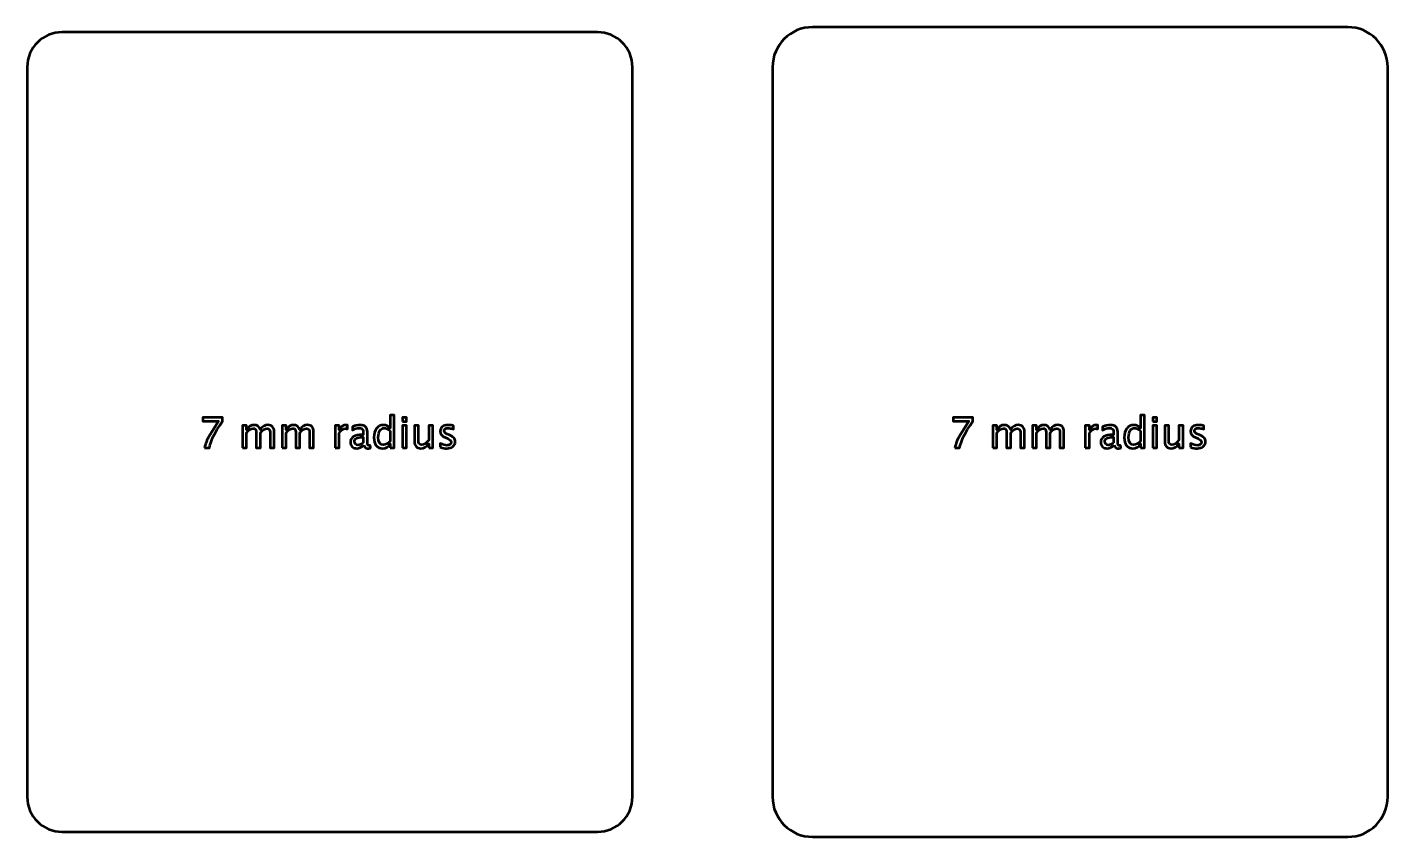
# Model space of a CAD drawing. Header units: centimetres. Extents: x -201 to 63, y -83 to 73.
# Drawn here: x -171.05 to -143.85, y -83.1 to -66.9 of the extents above; entities that cross this region are included whole.
import ezdxf

# ---------------------------------------------------------------- set-up
doc = ezdxf.new("R2010")
doc.units = ezdxf.units.CM
doc.header["$MEASUREMENT"] = 0
doc.layers.add('Layer 1', color=7, linetype='Continuous')

msp = doc.modelspace()

# ---------------------------------------------------------------- linework, layer by layer
at = {"layer": 'Layer 1', "color": 2, "lineweight": 53}
for points, knots in [([(-156.15, -82.3), (-156.15, -82.3), (-156.15, -67.7), (-156.15, -67.7), (-156.15, -67.7), (-156.15, -67.25817), (-155.79183, -66.9), (-155.35, -66.9), (-155.35, -66.9), (-155.35, -66.9), (-144.65, -66.9), (-144.65, -66.9), (-144.65, -66.9), (-144.20817, -66.9), (-143.85, -67.25817), (-143.85, -67.7), (-143.85, -67.7), (-143.85, -67.7), (-143.85, -82.3), (-143.85, -82.3), (-143.85, -82.3), (-143.85, -82.74183), (-144.20817, -83.1), (-144.65, -83.1), (-144.65, -83.1), (-144.65, -83.1), (-155.35, -83.1), (-155.35, -83.1), (-155.35, -83.1), (-155.79183, -83.1), (-156.15, -82.74183), (-156.15, -82.3)], [0, 0, 0, 0, 0.11111111, 0.11111111, 0.11111111, 0.11111111, 0.22222222, 0.22222222, 0.22222222, 0.22222222, 0.33333333, 0.33333333, 0.33333333, 0.33333333, 0.44444444, 0.44444444, 0.44444444, 0.44444444, 0.55555556, 0.55555556, 0.55555556, 0.55555556, 0.66666667, 0.66666667, 0.66666667, 0.66666667, 0.77777778, 0.77777778, 0.77777778, 0.77777778, 1, 1, 1, 1]), ([(-152.50305, -75.31877), (-152.49515, -75.27107), (-152.48372, -75.22973), (-152.46904, -75.19502), (-152.46904, -75.19502), (-152.45437, -75.1603), (-152.42826, -75.11246), (-152.39101, -75.05179), (-152.39101, -75.05179), (-152.39101, -75.05179), (-152.2245, -74.78283), (-152.2245, -74.78283), (-152.2245, -74.78283), (-152.2245, -74.78283), (-152.53861, -74.78283), (-152.53861, -74.78283), (-152.53861, -74.78283), (-152.53861, -74.78283), (-152.53861, -74.70663), (-152.53861, -74.70663), (-152.53861, -74.70663), (-152.53861, -74.70663), (-152.14575, -74.70663), (-152.14575, -74.70663), (-152.14575, -74.70663), (-152.14575, -74.70663), (-152.14575, -74.78283), (-152.14575, -74.78283), (-152.14575, -74.78283), (-152.30253, -75.01425), (-152.3903, -75.1929), (-152.40907, -75.31877), (-152.40907, -75.31877), (-152.40907, -75.31877), (-152.50305, -75.31877), (-152.50305, -75.31877)], [0, 0, 0, 0, 0.1, 0.1, 0.1, 0.1, 0.2, 0.2, 0.2, 0.2, 0.3, 0.3, 0.3, 0.3, 0.4, 0.4, 0.4, 0.4, 0.5, 0.5, 0.5, 0.5, 0.6, 0.6, 0.6, 0.6, 0.7, 0.7, 0.7, 0.7, 0.8, 0.8, 0.8, 0.8, 1, 1, 1, 1]), ([(-148.79407, -75.31877), (-148.79407, -75.31877), (-148.79407, -75.23453), (-148.79407, -75.23453), (-148.79407, -75.23453), (-148.82723, -75.29746), (-148.87718, -75.32893), (-148.94393, -75.32893), (-148.94393, -75.32893), (-148.99811, -75.32893), (-149.04073, -75.30932), (-149.07177, -75.26995), (-149.07177, -75.26995), (-149.10282, -75.23058), (-149.11834, -75.17681), (-149.11834, -75.10865), (-149.11834, -75.10865), (-149.11834, -75.03415), (-149.1007, -74.97418), (-149.06556, -74.92874), (-149.06556, -74.92874), (-149.03029, -74.88344), (-148.984, -74.86072), (-148.92657, -74.86072), (-148.92657, -74.86072), (-148.87337, -74.86072), (-148.82906, -74.88104), (-148.79407, -74.92182), (-148.79407, -74.92182), (-148.79407, -74.92182), (-148.79407, -74.66599), (-148.79407, -74.66599), (-148.79407, -74.66599), (-148.79407, -74.66599), (-148.71278, -74.66599), (-148.71278, -74.66599), (-148.71278, -74.66599), (-148.71278, -74.66599), (-148.71278, -75.31877), (-148.71278, -75.31877), (-148.71278, -75.31877), (-148.71278, -75.31877), (-148.79407, -75.31877), (-148.79407, -75.31877)], [0, 0, 0, 0, 0.08333333, 0.08333333, 0.08333333, 0.08333333, 0.16666667, 0.16666667, 0.16666667, 0.16666667, 0.25, 0.25, 0.25, 0.25, 0.33333333, 0.33333333, 0.33333333, 0.33333333, 0.41666667, 0.41666667, 0.41666667, 0.41666667, 0.5, 0.5, 0.5, 0.5, 0.58333333, 0.58333333, 0.58333333, 0.58333333, 0.66666667, 0.66666667, 0.66666667, 0.66666667, 0.75, 0.75, 0.75, 0.75, 0.83333333, 0.83333333, 0.83333333, 0.83333333, 1, 1, 1, 1]), ([(-148.54994, -74.78791), (-148.54994, -74.78791), (-148.54994, -74.70663), (-148.54994, -74.70663), (-148.54994, -74.70663), (-148.54994, -74.70663), (-148.46866, -74.70663), (-148.46866, -74.70663), (-148.46866, -74.70663), (-148.46866, -74.70663), (-148.46866, -74.78791), (-148.46866, -74.78791), (-148.46866, -74.78791), (-148.46866, -74.78791), (-148.54994, -74.78791), (-148.54994, -74.78791)], [0, 0, 0, 0, 0.2, 0.2, 0.2, 0.2, 0.4, 0.4, 0.4, 0.4, 0.6, 0.6, 0.6, 0.6, 1, 1, 1, 1]), ([(-151.74556, -75.31877), (-151.74556, -75.31877), (-151.74556, -74.87003), (-151.74556, -74.87003), (-151.74556, -74.87003), (-151.74556, -74.87003), (-151.66428, -74.87003), (-151.66428, -74.87003), (-151.66428, -74.87003), (-151.66428, -74.87003), (-151.66428, -74.95484), (-151.66428, -74.95484), (-151.66428, -74.95484), (-151.62463, -74.89205), (-151.57383, -74.86072), (-151.5116, -74.86072), (-151.5116, -74.86072), (-151.45162, -74.86072), (-151.41084, -74.89205), (-151.38911, -74.95484), (-151.38911, -74.95484), (-151.35059, -74.89148), (-151.30035, -74.85987), (-151.23869, -74.85987), (-151.23869, -74.85987), (-151.19932, -74.85987), (-151.1687, -74.87145), (-151.14682, -74.89473), (-151.14682, -74.89473), (-151.12495, -74.91801), (-151.11394, -74.95061), (-151.11394, -74.99252), (-151.11394, -74.99252), (-151.11394, -74.99252), (-151.11394, -75.31877), (-151.11394, -75.31877), (-151.11394, -75.31877), (-151.11394, -75.31877), (-151.19522, -75.31877), (-151.19522, -75.31877), (-151.19522, -75.31877), (-151.19522, -75.31877), (-151.19522, -75.00593), (-151.19522, -75.00593), (-151.19522, -75.00593), (-151.19522, -74.95484), (-151.21554, -74.9293), (-151.25618, -74.9293), (-151.25618, -74.9293), (-151.29838, -74.9293), (-151.34269, -74.95908), (-151.38911, -75.01877), (-151.38911, -75.01877), (-151.38911, -75.01877), (-151.38911, -75.31877), (-151.38911, -75.31877), (-151.38911, -75.31877), (-151.38911, -75.31877), (-151.47039, -75.31877), (-151.47039, -75.31877), (-151.47039, -75.31877), (-151.47039, -75.31877), (-151.47039, -75.00564), (-151.47039, -75.00564), (-151.47039, -75.00564), (-151.47039, -74.95414), (-151.49099, -74.92846), (-151.53234, -74.92846), (-151.53234, -74.92846), (-151.5734, -74.92846), (-151.61743, -74.95837), (-151.66428, -75.01834), (-151.66428, -75.01834), (-151.66428, -75.01834), (-151.66428, -75.31877), (-151.66428, -75.31877), (-151.66428, -75.31877), (-151.66428, -75.31877), (-151.74556, -75.31877), (-151.74556, -75.31877)], [0, 0, 0, 0, 0.04761905, 0.04761905, 0.04761905, 0.04761905, 0.0952381, 0.0952381, 0.0952381, 0.0952381, 0.14285714, 0.14285714, 0.14285714, 0.14285714, 0.19047619, 0.19047619, 0.19047619, 0.19047619, 0.23809524, 0.23809524, 0.23809524, 0.23809524, 0.28571429, 0.28571429, 0.28571429, 0.28571429, 0.33333333, 0.33333333, 0.33333333, 0.33333333, 0.38095238, 0.38095238, 0.38095238, 0.38095238, 0.42857143, 0.42857143, 0.42857143, 0.42857143, 0.47619048, 0.47619048, 0.47619048, 0.47619048, 0.52380952, 0.52380952, 0.52380952, 0.52380952, 0.57142857, 0.57142857, 0.57142857, 0.57142857, 0.61904762, 0.61904762, 0.61904762, 0.61904762, 0.66666667, 0.66666667, 0.66666667, 0.66666667, 0.71428571, 0.71428571, 0.71428571, 0.71428571, 0.76190476, 0.76190476, 0.76190476, 0.76190476, 0.80952381, 0.80952381, 0.80952381, 0.80952381, 0.85714286, 0.85714286, 0.85714286, 0.85714286, 0.9047619, 0.9047619, 0.9047619, 0.9047619, 1, 1, 1, 1]), ([(-150.95505, -75.31877), (-150.95505, -75.31877), (-150.95505, -74.87003), (-150.95505, -74.87003), (-150.95505, -74.87003), (-150.95505, -74.87003), (-150.87377, -74.87003), (-150.87377, -74.87003), (-150.87377, -74.87003), (-150.87377, -74.87003), (-150.87377, -74.95484), (-150.87377, -74.95484), (-150.87377, -74.95484), (-150.83412, -74.89205), (-150.78332, -74.86072), (-150.72109, -74.86072), (-150.72109, -74.86072), (-150.66111, -74.86072), (-150.62033, -74.89205), (-150.5986, -74.95484), (-150.5986, -74.95484), (-150.56008, -74.89148), (-150.50984, -74.85987), (-150.44818, -74.85987), (-150.44818, -74.85987), (-150.40881, -74.85987), (-150.37819, -74.87145), (-150.35631, -74.89473), (-150.35631, -74.89473), (-150.33444, -74.91801), (-150.32343, -74.95061), (-150.32343, -74.99252), (-150.32343, -74.99252), (-150.32343, -74.99252), (-150.32343, -75.31877), (-150.32343, -75.31877), (-150.32343, -75.31877), (-150.32343, -75.31877), (-150.40471, -75.31877), (-150.40471, -75.31877), (-150.40471, -75.31877), (-150.40471, -75.31877), (-150.40471, -75.00593), (-150.40471, -75.00593), (-150.40471, -75.00593), (-150.40471, -74.95484), (-150.42503, -74.9293), (-150.46567, -74.9293), (-150.46567, -74.9293), (-150.50787, -74.9293), (-150.55218, -74.95908), (-150.5986, -75.01877), (-150.5986, -75.01877), (-150.5986, -75.01877), (-150.5986, -75.31877), (-150.5986, -75.31877), (-150.5986, -75.31877), (-150.5986, -75.31877), (-150.67988, -75.31877), (-150.67988, -75.31877), (-150.67988, -75.31877), (-150.67988, -75.31877), (-150.67988, -75.00564), (-150.67988, -75.00564), (-150.67988, -75.00564), (-150.67988, -74.95414), (-150.70048, -74.92846), (-150.74183, -74.92846), (-150.74183, -74.92846), (-150.78289, -74.92846), (-150.82692, -74.95837), (-150.87377, -75.01834), (-150.87377, -75.01834), (-150.87377, -75.01834), (-150.87377, -75.31877), (-150.87377, -75.31877), (-150.87377, -75.31877), (-150.87377, -75.31877), (-150.95505, -75.31877), (-150.95505, -75.31877)], [0, 0, 0, 0, 0.04761905, 0.04761905, 0.04761905, 0.04761905, 0.0952381, 0.0952381, 0.0952381, 0.0952381, 0.14285714, 0.14285714, 0.14285714, 0.14285714, 0.19047619, 0.19047619, 0.19047619, 0.19047619, 0.23809524, 0.23809524, 0.23809524, 0.23809524, 0.28571429, 0.28571429, 0.28571429, 0.28571429, 0.33333333, 0.33333333, 0.33333333, 0.33333333, 0.38095238, 0.38095238, 0.38095238, 0.38095238, 0.42857143, 0.42857143, 0.42857143, 0.42857143, 0.47619048, 0.47619048, 0.47619048, 0.47619048, 0.52380952, 0.52380952, 0.52380952, 0.52380952, 0.57142857, 0.57142857, 0.57142857, 0.57142857, 0.61904762, 0.61904762, 0.61904762, 0.61904762, 0.66666667, 0.66666667, 0.66666667, 0.66666667, 0.71428571, 0.71428571, 0.71428571, 0.71428571, 0.76190476, 0.76190476, 0.76190476, 0.76190476, 0.80952381, 0.80952381, 0.80952381, 0.80952381, 0.85714286, 0.85714286, 0.85714286, 0.85714286, 0.9047619, 0.9047619, 0.9047619, 0.9047619, 1, 1, 1, 1]), ([(-149.89671, -75.31877), (-149.89671, -75.31877), (-149.89671, -74.87003), (-149.89671, -74.87003), (-149.89671, -74.87003), (-149.89671, -74.87003), (-149.81543, -74.87003), (-149.81543, -74.87003), (-149.81543, -74.87003), (-149.81543, -74.87003), (-149.81543, -74.95484), (-149.81543, -74.95484), (-149.81543, -74.95484), (-149.78311, -74.89205), (-149.73627, -74.86072), (-149.67474, -74.86072), (-149.67474, -74.86072), (-149.66642, -74.86072), (-149.65767, -74.86143), (-149.64864, -74.86284), (-149.64864, -74.86284), (-149.64864, -74.86284), (-149.64864, -74.9389), (-149.64864, -74.9389), (-149.64864, -74.9389), (-149.66275, -74.93424), (-149.67516, -74.93184), (-149.68589, -74.93184), (-149.68589, -74.93184), (-149.73754, -74.93184), (-149.78072, -74.96232), (-149.81543, -75.02342), (-149.81543, -75.02342), (-149.81543, -75.02342), (-149.81543, -75.31877), (-149.81543, -75.31877), (-149.81543, -75.31877), (-149.81543, -75.31877), (-149.89671, -75.31877), (-149.89671, -75.31877)], [0, 0, 0, 0, 0.09090909, 0.09090909, 0.09090909, 0.09090909, 0.18181818, 0.18181818, 0.18181818, 0.18181818, 0.27272727, 0.27272727, 0.27272727, 0.27272727, 0.36363636, 0.36363636, 0.36363636, 0.36363636, 0.45454545, 0.45454545, 0.45454545, 0.45454545, 0.54545455, 0.54545455, 0.54545455, 0.54545455, 0.63636364, 0.63636364, 0.63636364, 0.63636364, 0.72727273, 0.72727273, 0.72727273, 0.72727273, 0.81818182, 0.81818182, 0.81818182, 0.81818182, 1, 1, 1, 1]), ([(-149.319, -75.26162), (-149.36782, -75.30649), (-149.41481, -75.32893), (-149.45997, -75.32893), (-149.45997, -75.32893), (-149.49708, -75.32893), (-149.52798, -75.31736), (-149.5524, -75.29408), (-149.5524, -75.29408), (-149.57695, -75.27079), (-149.58923, -75.24144), (-149.58923, -75.20602), (-149.58923, -75.20602), (-149.58923, -75.15706), (-149.56862, -75.11938), (-149.52742, -75.09313), (-149.52742, -75.09313), (-149.48621, -75.06689), (-149.42709, -75.05376), (-149.35004, -75.05376), (-149.35004, -75.05376), (-149.35004, -75.05376), (-149.33099, -75.05376), (-149.33099, -75.05376), (-149.33099, -75.05376), (-149.33099, -75.05376), (-149.33099, -74.99972), (-149.33099, -74.99972), (-149.33099, -74.99972), (-149.33099, -74.94765), (-149.35809, -74.92168), (-149.41241, -74.92168), (-149.41241, -74.92168), (-149.45446, -74.92168), (-149.50047, -74.93495), (-149.55028, -74.96148), (-149.55028, -74.96148), (-149.55028, -74.96148), (-149.55028, -74.89459), (-149.55028, -74.89459), (-149.55028, -74.89459), (-149.49553, -74.87201), (-149.44388, -74.86072), (-149.39548, -74.86072), (-149.39548, -74.86072), (-149.34567, -74.86072), (-149.30884, -74.87201), (-149.28527, -74.89473), (-149.28527, -74.89473), (-149.26157, -74.91745), (-149.24971, -74.95244), (-149.24971, -74.99972), (-149.24971, -74.99972), (-149.24971, -74.99972), (-149.24971, -75.20249), (-149.24971, -75.20249), (-149.24971, -75.20249), (-149.24971, -75.24892), (-149.23546, -75.2722), (-149.20681, -75.2722), (-149.20681, -75.2722), (-149.20329, -75.2722), (-149.19806, -75.27164), (-149.19115, -75.27051), (-149.19115, -75.27051), (-149.19115, -75.27051), (-149.18536, -75.31567), (-149.18536, -75.31567), (-149.18536, -75.31567), (-149.20385, -75.32456), (-149.22417, -75.32893), (-149.24647, -75.32893), (-149.24647, -75.32893), (-149.28443, -75.32893), (-149.30856, -75.30649), (-149.319, -75.26162)], [0, 0, 0, 0, 0.05, 0.05, 0.05, 0.05, 0.1, 0.1, 0.1, 0.1, 0.15, 0.15, 0.15, 0.15, 0.2, 0.2, 0.2, 0.2, 0.25, 0.25, 0.25, 0.25, 0.3, 0.3, 0.3, 0.3, 0.35, 0.35, 0.35, 0.35, 0.4, 0.4, 0.4, 0.4, 0.45, 0.45, 0.45, 0.45, 0.5, 0.5, 0.5, 0.5, 0.55, 0.55, 0.55, 0.55, 0.6, 0.6, 0.6, 0.6, 0.65, 0.65, 0.65, 0.65, 0.7, 0.7, 0.7, 0.7, 0.75, 0.75, 0.75, 0.75, 0.8, 0.8, 0.8, 0.8, 0.85, 0.85, 0.85, 0.85, 0.9, 0.9, 0.9, 0.9, 1, 1, 1, 1]), ([(-148.79407, -74.97742), (-148.83626, -74.94031), (-148.87619, -74.92168), (-148.91401, -74.92168), (-148.91401, -74.92168), (-148.95126, -74.92168), (-148.98005, -74.9372), (-149.00051, -74.96839), (-149.00051, -74.96839), (-149.02097, -74.99943), (-149.03113, -75.04346), (-149.03113, -75.10047), (-149.03113, -75.10047), (-149.03113, -75.20532), (-148.99642, -75.25781), (-148.92685, -75.25781), (-148.92685, -75.25781), (-148.8817, -75.25781), (-148.83739, -75.23312), (-148.79407, -75.18387), (-148.79407, -75.18387), (-148.79407, -75.18387), (-148.79407, -74.97742), (-148.79407, -74.97742)], [0, 0, 0, 0, 0.14285714, 0.14285714, 0.14285714, 0.14285714, 0.28571429, 0.28571429, 0.28571429, 0.28571429, 0.42857143, 0.42857143, 0.42857143, 0.42857143, 0.57142857, 0.57142857, 0.57142857, 0.57142857, 0.71428571, 0.71428571, 0.71428571, 0.71428571, 1, 1, 1, 1]), ([(-148.54994, -75.31877), (-148.54994, -75.31877), (-148.54994, -74.87003), (-148.54994, -74.87003), (-148.54994, -74.87003), (-148.54994, -74.87003), (-148.46866, -74.87003), (-148.46866, -74.87003), (-148.46866, -74.87003), (-148.46866, -74.87003), (-148.46866, -75.31877), (-148.46866, -75.31877), (-148.46866, -75.31877), (-148.46866, -75.31877), (-148.54994, -75.31877), (-148.54994, -75.31877)], [0, 0, 0, 0, 0.2, 0.2, 0.2, 0.2, 0.4, 0.4, 0.4, 0.4, 0.6, 0.6, 0.6, 0.6, 1, 1, 1, 1]), ([(-148.02416, -75.31877), (-148.02416, -75.31877), (-148.02416, -75.23439), (-148.02416, -75.23439), (-148.02416, -75.23439), (-148.06748, -75.29746), (-148.12011, -75.32893), (-148.18192, -75.32893), (-148.18192, -75.32893), (-148.22115, -75.32893), (-148.25233, -75.31665), (-148.27548, -75.29196), (-148.27548, -75.29196), (-148.29876, -75.26726), (-148.31033, -75.2341), (-148.31033, -75.19219), (-148.31033, -75.19219), (-148.31033, -75.19219), (-148.31033, -74.87003), (-148.31033, -74.87003), (-148.31033, -74.87003), (-148.31033, -74.87003), (-148.22905, -74.87003), (-148.22905, -74.87003), (-148.22905, -74.87003), (-148.22905, -74.87003), (-148.22905, -75.16566), (-148.22905, -75.16566), (-148.22905, -75.16566), (-148.22905, -75.19939), (-148.22411, -75.22324), (-148.21437, -75.23735), (-148.21437, -75.23735), (-148.2045, -75.2516), (-148.18813, -75.25866), (-148.16513, -75.25866), (-148.16513, -75.25866), (-148.11545, -75.25866), (-148.06832, -75.22606), (-148.02416, -75.16072), (-148.02416, -75.16072), (-148.02416, -75.16072), (-148.02416, -74.87003), (-148.02416, -74.87003), (-148.02416, -74.87003), (-148.02416, -74.87003), (-147.94287, -74.87003), (-147.94287, -74.87003), (-147.94287, -74.87003), (-147.94287, -74.87003), (-147.94287, -75.31877), (-147.94287, -75.31877), (-147.94287, -75.31877), (-147.94287, -75.31877), (-148.02416, -75.31877), (-148.02416, -75.31877)], [0, 0, 0, 0, 0.06666667, 0.06666667, 0.06666667, 0.06666667, 0.13333333, 0.13333333, 0.13333333, 0.13333333, 0.2, 0.2, 0.2, 0.2, 0.26666667, 0.26666667, 0.26666667, 0.26666667, 0.33333333, 0.33333333, 0.33333333, 0.33333333, 0.4, 0.4, 0.4, 0.4, 0.46666667, 0.46666667, 0.46666667, 0.46666667, 0.53333333, 0.53333333, 0.53333333, 0.53333333, 0.6, 0.6, 0.6, 0.6, 0.66666667, 0.66666667, 0.66666667, 0.66666667, 0.73333333, 0.73333333, 0.73333333, 0.73333333, 0.8, 0.8, 0.8, 0.8, 0.86666667, 0.86666667, 0.86666667, 0.86666667, 1, 1, 1, 1]), ([(-147.79584, -75.30268), (-147.79584, -75.30268), (-147.79584, -75.22818), (-147.79584, -75.22818), (-147.79584, -75.22818), (-147.74264, -75.25471), (-147.69649, -75.26797), (-147.65712, -75.26797), (-147.65712, -75.26797), (-147.6337, -75.26797), (-147.61423, -75.26162), (-147.59884, -75.24892), (-147.59884, -75.24892), (-147.58346, -75.23636), (-147.5757, -75.22056), (-147.5757, -75.20151), (-147.5757, -75.20151), (-147.5757, -75.17371), (-147.59729, -75.15071), (-147.64047, -75.1325), (-147.64047, -75.1325), (-147.64047, -75.1325), (-147.68803, -75.11232), (-147.68803, -75.11232), (-147.68803, -75.11232), (-147.75816, -75.08325), (-147.7933, -75.0412), (-147.7933, -74.98659), (-147.7933, -74.98659), (-147.7933, -74.94751), (-147.77947, -74.91674), (-147.75181, -74.89431), (-147.75181, -74.89431), (-147.72415, -74.87187), (-147.68619, -74.86072), (-147.63807, -74.86072), (-147.63807, -74.86072), (-147.6131, -74.86072), (-147.58205, -74.86411), (-147.54522, -74.87102), (-147.54522, -74.87102), (-147.54522, -74.87102), (-147.52829, -74.87427), (-147.52829, -74.87427), (-147.52829, -74.87427), (-147.52829, -74.87427), (-147.52829, -74.942), (-147.52829, -74.942), (-147.52829, -74.942), (-147.57359, -74.92846), (-147.60971, -74.92168), (-147.63666, -74.92168), (-147.63666, -74.92168), (-147.66037, -74.92168), (-147.67914, -74.9269), (-147.69339, -74.9372), (-147.69339, -74.9372), (-147.7075, -74.94751), (-147.71456, -74.96133), (-147.71456, -74.97869), (-147.71456, -74.97869), (-147.71456, -75.0031), (-147.6948, -75.02385), (-147.65515, -75.04064), (-147.65515, -75.04064), (-147.65515, -75.04064), (-147.61606, -75.05715), (-147.61606, -75.05715), (-147.61606, -75.05715), (-147.57175, -75.07578), (-147.54042, -75.09553), (-147.52208, -75.11627), (-147.52208, -75.11627), (-147.50359, -75.13702), (-147.49442, -75.16298), (-147.49442, -75.19403), (-147.49442, -75.19403), (-147.49442, -75.2334), (-147.50994, -75.26571), (-147.54113, -75.29097), (-147.54113, -75.29097), (-147.57217, -75.31623), (-147.61197, -75.32893), (-147.66037, -75.32893), (-147.66037, -75.32893), (-147.69762, -75.32893), (-147.74264, -75.32018), (-147.79584, -75.30268)], [0, 0, 0, 0, 0.04347826, 0.04347826, 0.04347826, 0.04347826, 0.08695652, 0.08695652, 0.08695652, 0.08695652, 0.13043478, 0.13043478, 0.13043478, 0.13043478, 0.17391304, 0.17391304, 0.17391304, 0.17391304, 0.2173913, 0.2173913, 0.2173913, 0.2173913, 0.26086957, 0.26086957, 0.26086957, 0.26086957, 0.30434783, 0.30434783, 0.30434783, 0.30434783, 0.34782609, 0.34782609, 0.34782609, 0.34782609, 0.39130435, 0.39130435, 0.39130435, 0.39130435, 0.43478261, 0.43478261, 0.43478261, 0.43478261, 0.47826087, 0.47826087, 0.47826087, 0.47826087, 0.52173913, 0.52173913, 0.52173913, 0.52173913, 0.56521739, 0.56521739, 0.56521739, 0.56521739, 0.60869565, 0.60869565, 0.60869565, 0.60869565, 0.65217391, 0.65217391, 0.65217391, 0.65217391, 0.69565217, 0.69565217, 0.69565217, 0.69565217, 0.73913043, 0.73913043, 0.73913043, 0.73913043, 0.7826087, 0.7826087, 0.7826087, 0.7826087, 0.82608696, 0.82608696, 0.82608696, 0.82608696, 0.86956522, 0.86956522, 0.86956522, 0.86956522, 0.91304348, 0.91304348, 0.91304348, 0.91304348, 1, 1, 1, 1]), ([(-149.33099, -75.21731), (-149.33099, -75.21731), (-149.33099, -75.10202), (-149.33099, -75.10202), (-149.33099, -75.10202), (-149.33099, -75.10202), (-149.3571, -75.10118), (-149.3571, -75.10118), (-149.3571, -75.10118), (-149.40225, -75.10118), (-149.43866, -75.1095), (-149.46646, -75.12615), (-149.46646, -75.12615), (-149.49412, -75.14294), (-149.50795, -75.1651), (-149.50795, -75.19276), (-149.50795, -75.19276), (-149.50795, -75.21209), (-149.50103, -75.22846), (-149.48734, -75.24186), (-149.48734, -75.24186), (-149.47351, -75.25527), (-149.45672, -75.26204), (-149.43683, -75.26204), (-149.43683, -75.26204), (-149.40296, -75.26204), (-149.36768, -75.24709), (-149.33099, -75.21731)], [0, 0, 0, 0, 0.125, 0.125, 0.125, 0.125, 0.25, 0.25, 0.25, 0.25, 0.375, 0.375, 0.375, 0.375, 0.5, 0.5, 0.5, 0.5, 0.625, 0.625, 0.625, 0.625, 0.75, 0.75, 0.75, 0.75, 1, 1, 1, 1])]:
    msp.add_open_spline(points, degree=3, knots=knots, dxfattribs=at)
at = {"layer": 'Layer 1', "color": 3, "lineweight": 53}
for points, knots in [([(-171.05, -82.3), (-171.05, -82.3), (-171.05, -67.7), (-171.05, -67.7), (-171.05, -67.7), (-171.05, -67.3134), (-170.7366, -67), (-170.35, -67), (-170.35, -67), (-170.35, -67), (-159.65, -67), (-159.65, -67), (-159.65, -67), (-159.2634, -67), (-158.95, -67.3134), (-158.95, -67.7), (-158.95, -67.7), (-158.95, -67.7), (-158.95, -82.3), (-158.95, -82.3), (-158.95, -82.3), (-158.95, -82.6866), (-159.2634, -83), (-159.65, -83), (-159.65, -83), (-159.65, -83), (-170.35, -83), (-170.35, -83), (-170.35, -83), (-170.7366, -83), (-171.05, -82.6866), (-171.05, -82.3)], [0, 0, 0, 0, 0.11111111, 0.11111111, 0.11111111, 0.11111111, 0.22222222, 0.22222222, 0.22222222, 0.22222222, 0.33333333, 0.33333333, 0.33333333, 0.33333333, 0.44444444, 0.44444444, 0.44444444, 0.44444444, 0.55555556, 0.55555556, 0.55555556, 0.55555556, 0.66666667, 0.66666667, 0.66666667, 0.66666667, 0.77777778, 0.77777778, 0.77777778, 0.77777778, 1, 1, 1, 1]), ([(-167.50305, -75.31877), (-167.49515, -75.27107), (-167.48372, -75.22973), (-167.46904, -75.19502), (-167.46904, -75.19502), (-167.45437, -75.1603), (-167.42826, -75.11246), (-167.39101, -75.05179), (-167.39101, -75.05179), (-167.39101, -75.05179), (-167.2245, -74.78283), (-167.2245, -74.78283), (-167.2245, -74.78283), (-167.2245, -74.78283), (-167.53861, -74.78283), (-167.53861, -74.78283), (-167.53861, -74.78283), (-167.53861, -74.78283), (-167.53861, -74.70663), (-167.53861, -74.70663), (-167.53861, -74.70663), (-167.53861, -74.70663), (-167.14575, -74.70663), (-167.14575, -74.70663), (-167.14575, -74.70663), (-167.14575, -74.70663), (-167.14575, -74.78283), (-167.14575, -74.78283), (-167.14575, -74.78283), (-167.30253, -75.01425), (-167.3903, -75.1929), (-167.40907, -75.31877), (-167.40907, -75.31877), (-167.40907, -75.31877), (-167.50305, -75.31877), (-167.50305, -75.31877)], [0, 0, 0, 0, 0.1, 0.1, 0.1, 0.1, 0.2, 0.2, 0.2, 0.2, 0.3, 0.3, 0.3, 0.3, 0.4, 0.4, 0.4, 0.4, 0.5, 0.5, 0.5, 0.5, 0.6, 0.6, 0.6, 0.6, 0.7, 0.7, 0.7, 0.7, 0.8, 0.8, 0.8, 0.8, 1, 1, 1, 1]), ([(-163.79407, -75.31877), (-163.79407, -75.31877), (-163.79407, -75.23453), (-163.79407, -75.23453), (-163.79407, -75.23453), (-163.82723, -75.29746), (-163.87718, -75.32893), (-163.94393, -75.32893), (-163.94393, -75.32893), (-163.99811, -75.32893), (-164.04073, -75.30932), (-164.07177, -75.26995), (-164.07177, -75.26995), (-164.10282, -75.23058), (-164.11834, -75.17681), (-164.11834, -75.10865), (-164.11834, -75.10865), (-164.11834, -75.03415), (-164.1007, -74.97418), (-164.06556, -74.92874), (-164.06556, -74.92874), (-164.03029, -74.88344), (-163.984, -74.86072), (-163.92657, -74.86072), (-163.92657, -74.86072), (-163.87337, -74.86072), (-163.82906, -74.88104), (-163.79407, -74.92182), (-163.79407, -74.92182), (-163.79407, -74.92182), (-163.79407, -74.66599), (-163.79407, -74.66599), (-163.79407, -74.66599), (-163.79407, -74.66599), (-163.71278, -74.66599), (-163.71278, -74.66599), (-163.71278, -74.66599), (-163.71278, -74.66599), (-163.71278, -75.31877), (-163.71278, -75.31877), (-163.71278, -75.31877), (-163.71278, -75.31877), (-163.79407, -75.31877), (-163.79407, -75.31877)], [0, 0, 0, 0, 0.08333333, 0.08333333, 0.08333333, 0.08333333, 0.16666667, 0.16666667, 0.16666667, 0.16666667, 0.25, 0.25, 0.25, 0.25, 0.33333333, 0.33333333, 0.33333333, 0.33333333, 0.41666667, 0.41666667, 0.41666667, 0.41666667, 0.5, 0.5, 0.5, 0.5, 0.58333333, 0.58333333, 0.58333333, 0.58333333, 0.66666667, 0.66666667, 0.66666667, 0.66666667, 0.75, 0.75, 0.75, 0.75, 0.83333333, 0.83333333, 0.83333333, 0.83333333, 1, 1, 1, 1]), ([(-163.54994, -74.78791), (-163.54994, -74.78791), (-163.54994, -74.70663), (-163.54994, -74.70663), (-163.54994, -74.70663), (-163.54994, -74.70663), (-163.46866, -74.70663), (-163.46866, -74.70663), (-163.46866, -74.70663), (-163.46866, -74.70663), (-163.46866, -74.78791), (-163.46866, -74.78791), (-163.46866, -74.78791), (-163.46866, -74.78791), (-163.54994, -74.78791), (-163.54994, -74.78791)], [0, 0, 0, 0, 0.2, 0.2, 0.2, 0.2, 0.4, 0.4, 0.4, 0.4, 0.6, 0.6, 0.6, 0.6, 1, 1, 1, 1]), ([(-166.74556, -75.31877), (-166.74556, -75.31877), (-166.74556, -74.87003), (-166.74556, -74.87003), (-166.74556, -74.87003), (-166.74556, -74.87003), (-166.66428, -74.87003), (-166.66428, -74.87003), (-166.66428, -74.87003), (-166.66428, -74.87003), (-166.66428, -74.95484), (-166.66428, -74.95484), (-166.66428, -74.95484), (-166.62463, -74.89205), (-166.57383, -74.86072), (-166.5116, -74.86072), (-166.5116, -74.86072), (-166.45162, -74.86072), (-166.41084, -74.89205), (-166.38911, -74.95484), (-166.38911, -74.95484), (-166.35059, -74.89148), (-166.30035, -74.85987), (-166.23869, -74.85987), (-166.23869, -74.85987), (-166.19932, -74.85987), (-166.1687, -74.87145), (-166.14682, -74.89473), (-166.14682, -74.89473), (-166.12495, -74.91801), (-166.11394, -74.95061), (-166.11394, -74.99252), (-166.11394, -74.99252), (-166.11394, -74.99252), (-166.11394, -75.31877), (-166.11394, -75.31877), (-166.11394, -75.31877), (-166.11394, -75.31877), (-166.19522, -75.31877), (-166.19522, -75.31877), (-166.19522, -75.31877), (-166.19522, -75.31877), (-166.19522, -75.00593), (-166.19522, -75.00593), (-166.19522, -75.00593), (-166.19522, -74.95484), (-166.21554, -74.9293), (-166.25618, -74.9293), (-166.25618, -74.9293), (-166.29838, -74.9293), (-166.34269, -74.95908), (-166.38911, -75.01877), (-166.38911, -75.01877), (-166.38911, -75.01877), (-166.38911, -75.31877), (-166.38911, -75.31877), (-166.38911, -75.31877), (-166.38911, -75.31877), (-166.47039, -75.31877), (-166.47039, -75.31877), (-166.47039, -75.31877), (-166.47039, -75.31877), (-166.47039, -75.00564), (-166.47039, -75.00564), (-166.47039, -75.00564), (-166.47039, -74.95414), (-166.49099, -74.92846), (-166.53234, -74.92846), (-166.53234, -74.92846), (-166.5734, -74.92846), (-166.61743, -74.95837), (-166.66428, -75.01834), (-166.66428, -75.01834), (-166.66428, -75.01834), (-166.66428, -75.31877), (-166.66428, -75.31877), (-166.66428, -75.31877), (-166.66428, -75.31877), (-166.74556, -75.31877), (-166.74556, -75.31877)], [0, 0, 0, 0, 0.04761905, 0.04761905, 0.04761905, 0.04761905, 0.0952381, 0.0952381, 0.0952381, 0.0952381, 0.14285714, 0.14285714, 0.14285714, 0.14285714, 0.19047619, 0.19047619, 0.19047619, 0.19047619, 0.23809524, 0.23809524, 0.23809524, 0.23809524, 0.28571429, 0.28571429, 0.28571429, 0.28571429, 0.33333333, 0.33333333, 0.33333333, 0.33333333, 0.38095238, 0.38095238, 0.38095238, 0.38095238, 0.42857143, 0.42857143, 0.42857143, 0.42857143, 0.47619048, 0.47619048, 0.47619048, 0.47619048, 0.52380952, 0.52380952, 0.52380952, 0.52380952, 0.57142857, 0.57142857, 0.57142857, 0.57142857, 0.61904762, 0.61904762, 0.61904762, 0.61904762, 0.66666667, 0.66666667, 0.66666667, 0.66666667, 0.71428571, 0.71428571, 0.71428571, 0.71428571, 0.76190476, 0.76190476, 0.76190476, 0.76190476, 0.80952381, 0.80952381, 0.80952381, 0.80952381, 0.85714286, 0.85714286, 0.85714286, 0.85714286, 0.9047619, 0.9047619, 0.9047619, 0.9047619, 1, 1, 1, 1]), ([(-165.95505, -75.31877), (-165.95505, -75.31877), (-165.95505, -74.87003), (-165.95505, -74.87003), (-165.95505, -74.87003), (-165.95505, -74.87003), (-165.87377, -74.87003), (-165.87377, -74.87003), (-165.87377, -74.87003), (-165.87377, -74.87003), (-165.87377, -74.95484), (-165.87377, -74.95484), (-165.87377, -74.95484), (-165.83412, -74.89205), (-165.78332, -74.86072), (-165.72109, -74.86072), (-165.72109, -74.86072), (-165.66111, -74.86072), (-165.62033, -74.89205), (-165.5986, -74.95484), (-165.5986, -74.95484), (-165.56008, -74.89148), (-165.50984, -74.85987), (-165.44818, -74.85987), (-165.44818, -74.85987), (-165.40881, -74.85987), (-165.37819, -74.87145), (-165.35631, -74.89473), (-165.35631, -74.89473), (-165.33444, -74.91801), (-165.32343, -74.95061), (-165.32343, -74.99252), (-165.32343, -74.99252), (-165.32343, -74.99252), (-165.32343, -75.31877), (-165.32343, -75.31877), (-165.32343, -75.31877), (-165.32343, -75.31877), (-165.40471, -75.31877), (-165.40471, -75.31877), (-165.40471, -75.31877), (-165.40471, -75.31877), (-165.40471, -75.00593), (-165.40471, -75.00593), (-165.40471, -75.00593), (-165.40471, -74.95484), (-165.42503, -74.9293), (-165.46567, -74.9293), (-165.46567, -74.9293), (-165.50787, -74.9293), (-165.55218, -74.95908), (-165.5986, -75.01877), (-165.5986, -75.01877), (-165.5986, -75.01877), (-165.5986, -75.31877), (-165.5986, -75.31877), (-165.5986, -75.31877), (-165.5986, -75.31877), (-165.67988, -75.31877), (-165.67988, -75.31877), (-165.67988, -75.31877), (-165.67988, -75.31877), (-165.67988, -75.00564), (-165.67988, -75.00564), (-165.67988, -75.00564), (-165.67988, -74.95414), (-165.70048, -74.92846), (-165.74183, -74.92846), (-165.74183, -74.92846), (-165.78289, -74.92846), (-165.82692, -74.95837), (-165.87377, -75.01834), (-165.87377, -75.01834), (-165.87377, -75.01834), (-165.87377, -75.31877), (-165.87377, -75.31877), (-165.87377, -75.31877), (-165.87377, -75.31877), (-165.95505, -75.31877), (-165.95505, -75.31877)], [0, 0, 0, 0, 0.04761905, 0.04761905, 0.04761905, 0.04761905, 0.0952381, 0.0952381, 0.0952381, 0.0952381, 0.14285714, 0.14285714, 0.14285714, 0.14285714, 0.19047619, 0.19047619, 0.19047619, 0.19047619, 0.23809524, 0.23809524, 0.23809524, 0.23809524, 0.28571429, 0.28571429, 0.28571429, 0.28571429, 0.33333333, 0.33333333, 0.33333333, 0.33333333, 0.38095238, 0.38095238, 0.38095238, 0.38095238, 0.42857143, 0.42857143, 0.42857143, 0.42857143, 0.47619048, 0.47619048, 0.47619048, 0.47619048, 0.52380952, 0.52380952, 0.52380952, 0.52380952, 0.57142857, 0.57142857, 0.57142857, 0.57142857, 0.61904762, 0.61904762, 0.61904762, 0.61904762, 0.66666667, 0.66666667, 0.66666667, 0.66666667, 0.71428571, 0.71428571, 0.71428571, 0.71428571, 0.76190476, 0.76190476, 0.76190476, 0.76190476, 0.80952381, 0.80952381, 0.80952381, 0.80952381, 0.85714286, 0.85714286, 0.85714286, 0.85714286, 0.9047619, 0.9047619, 0.9047619, 0.9047619, 1, 1, 1, 1]), ([(-164.89671, -75.31877), (-164.89671, -75.31877), (-164.89671, -74.87003), (-164.89671, -74.87003), (-164.89671, -74.87003), (-164.89671, -74.87003), (-164.81543, -74.87003), (-164.81543, -74.87003), (-164.81543, -74.87003), (-164.81543, -74.87003), (-164.81543, -74.95484), (-164.81543, -74.95484), (-164.81543, -74.95484), (-164.78311, -74.89205), (-164.73627, -74.86072), (-164.67474, -74.86072), (-164.67474, -74.86072), (-164.66642, -74.86072), (-164.65767, -74.86143), (-164.64864, -74.86284), (-164.64864, -74.86284), (-164.64864, -74.86284), (-164.64864, -74.9389), (-164.64864, -74.9389), (-164.64864, -74.9389), (-164.66275, -74.93424), (-164.67516, -74.93184), (-164.68589, -74.93184), (-164.68589, -74.93184), (-164.73754, -74.93184), (-164.78072, -74.96232), (-164.81543, -75.02342), (-164.81543, -75.02342), (-164.81543, -75.02342), (-164.81543, -75.31877), (-164.81543, -75.31877), (-164.81543, -75.31877), (-164.81543, -75.31877), (-164.89671, -75.31877), (-164.89671, -75.31877)], [0, 0, 0, 0, 0.09090909, 0.09090909, 0.09090909, 0.09090909, 0.18181818, 0.18181818, 0.18181818, 0.18181818, 0.27272727, 0.27272727, 0.27272727, 0.27272727, 0.36363636, 0.36363636, 0.36363636, 0.36363636, 0.45454545, 0.45454545, 0.45454545, 0.45454545, 0.54545455, 0.54545455, 0.54545455, 0.54545455, 0.63636364, 0.63636364, 0.63636364, 0.63636364, 0.72727273, 0.72727273, 0.72727273, 0.72727273, 0.81818182, 0.81818182, 0.81818182, 0.81818182, 1, 1, 1, 1]), ([(-164.319, -75.26162), (-164.36782, -75.30649), (-164.41481, -75.32893), (-164.45997, -75.32893), (-164.45997, -75.32893), (-164.49708, -75.32893), (-164.52798, -75.31736), (-164.5524, -75.29408), (-164.5524, -75.29408), (-164.57695, -75.27079), (-164.58923, -75.24144), (-164.58923, -75.20602), (-164.58923, -75.20602), (-164.58923, -75.15706), (-164.56862, -75.11938), (-164.52742, -75.09313), (-164.52742, -75.09313), (-164.48621, -75.06689), (-164.42709, -75.05376), (-164.35004, -75.05376), (-164.35004, -75.05376), (-164.35004, -75.05376), (-164.33099, -75.05376), (-164.33099, -75.05376), (-164.33099, -75.05376), (-164.33099, -75.05376), (-164.33099, -74.99972), (-164.33099, -74.99972), (-164.33099, -74.99972), (-164.33099, -74.94765), (-164.35809, -74.92168), (-164.41241, -74.92168), (-164.41241, -74.92168), (-164.45446, -74.92168), (-164.50047, -74.93495), (-164.55028, -74.96148), (-164.55028, -74.96148), (-164.55028, -74.96148), (-164.55028, -74.89459), (-164.55028, -74.89459), (-164.55028, -74.89459), (-164.49553, -74.87201), (-164.44388, -74.86072), (-164.39548, -74.86072), (-164.39548, -74.86072), (-164.34567, -74.86072), (-164.30884, -74.87201), (-164.28527, -74.89473), (-164.28527, -74.89473), (-164.26157, -74.91745), (-164.24971, -74.95244), (-164.24971, -74.99972), (-164.24971, -74.99972), (-164.24971, -74.99972), (-164.24971, -75.20249), (-164.24971, -75.20249), (-164.24971, -75.20249), (-164.24971, -75.24892), (-164.23546, -75.2722), (-164.20681, -75.2722), (-164.20681, -75.2722), (-164.20329, -75.2722), (-164.19806, -75.27164), (-164.19115, -75.27051), (-164.19115, -75.27051), (-164.19115, -75.27051), (-164.18536, -75.31567), (-164.18536, -75.31567), (-164.18536, -75.31567), (-164.20385, -75.32456), (-164.22417, -75.32893), (-164.24647, -75.32893), (-164.24647, -75.32893), (-164.28443, -75.32893), (-164.30856, -75.30649), (-164.319, -75.26162)], [0, 0, 0, 0, 0.05, 0.05, 0.05, 0.05, 0.1, 0.1, 0.1, 0.1, 0.15, 0.15, 0.15, 0.15, 0.2, 0.2, 0.2, 0.2, 0.25, 0.25, 0.25, 0.25, 0.3, 0.3, 0.3, 0.3, 0.35, 0.35, 0.35, 0.35, 0.4, 0.4, 0.4, 0.4, 0.45, 0.45, 0.45, 0.45, 0.5, 0.5, 0.5, 0.5, 0.55, 0.55, 0.55, 0.55, 0.6, 0.6, 0.6, 0.6, 0.65, 0.65, 0.65, 0.65, 0.7, 0.7, 0.7, 0.7, 0.75, 0.75, 0.75, 0.75, 0.8, 0.8, 0.8, 0.8, 0.85, 0.85, 0.85, 0.85, 0.9, 0.9, 0.9, 0.9, 1, 1, 1, 1]), ([(-163.79407, -74.97742), (-163.83626, -74.94031), (-163.87619, -74.92168), (-163.91401, -74.92168), (-163.91401, -74.92168), (-163.95126, -74.92168), (-163.98005, -74.9372), (-164.00051, -74.96839), (-164.00051, -74.96839), (-164.02097, -74.99943), (-164.03113, -75.04346), (-164.03113, -75.10047), (-164.03113, -75.10047), (-164.03113, -75.20532), (-163.99642, -75.25781), (-163.92685, -75.25781), (-163.92685, -75.25781), (-163.8817, -75.25781), (-163.83739, -75.23312), (-163.79407, -75.18387), (-163.79407, -75.18387), (-163.79407, -75.18387), (-163.79407, -74.97742), (-163.79407, -74.97742)], [0, 0, 0, 0, 0.14285714, 0.14285714, 0.14285714, 0.14285714, 0.28571429, 0.28571429, 0.28571429, 0.28571429, 0.42857143, 0.42857143, 0.42857143, 0.42857143, 0.57142857, 0.57142857, 0.57142857, 0.57142857, 0.71428571, 0.71428571, 0.71428571, 0.71428571, 1, 1, 1, 1]), ([(-163.54994, -75.31877), (-163.54994, -75.31877), (-163.54994, -74.87003), (-163.54994, -74.87003), (-163.54994, -74.87003), (-163.54994, -74.87003), (-163.46866, -74.87003), (-163.46866, -74.87003), (-163.46866, -74.87003), (-163.46866, -74.87003), (-163.46866, -75.31877), (-163.46866, -75.31877), (-163.46866, -75.31877), (-163.46866, -75.31877), (-163.54994, -75.31877), (-163.54994, -75.31877)], [0, 0, 0, 0, 0.2, 0.2, 0.2, 0.2, 0.4, 0.4, 0.4, 0.4, 0.6, 0.6, 0.6, 0.6, 1, 1, 1, 1]), ([(-163.02416, -75.31877), (-163.02416, -75.31877), (-163.02416, -75.23439), (-163.02416, -75.23439), (-163.02416, -75.23439), (-163.06748, -75.29746), (-163.12011, -75.32893), (-163.18192, -75.32893), (-163.18192, -75.32893), (-163.22115, -75.32893), (-163.25233, -75.31665), (-163.27548, -75.29196), (-163.27548, -75.29196), (-163.29876, -75.26726), (-163.31033, -75.2341), (-163.31033, -75.19219), (-163.31033, -75.19219), (-163.31033, -75.19219), (-163.31033, -74.87003), (-163.31033, -74.87003), (-163.31033, -74.87003), (-163.31033, -74.87003), (-163.22905, -74.87003), (-163.22905, -74.87003), (-163.22905, -74.87003), (-163.22905, -74.87003), (-163.22905, -75.16566), (-163.22905, -75.16566), (-163.22905, -75.16566), (-163.22905, -75.19939), (-163.22411, -75.22324), (-163.21437, -75.23735), (-163.21437, -75.23735), (-163.2045, -75.2516), (-163.18813, -75.25866), (-163.16513, -75.25866), (-163.16513, -75.25866), (-163.11545, -75.25866), (-163.06832, -75.22606), (-163.02416, -75.16072), (-163.02416, -75.16072), (-163.02416, -75.16072), (-163.02416, -74.87003), (-163.02416, -74.87003), (-163.02416, -74.87003), (-163.02416, -74.87003), (-162.94287, -74.87003), (-162.94287, -74.87003), (-162.94287, -74.87003), (-162.94287, -74.87003), (-162.94287, -75.31877), (-162.94287, -75.31877), (-162.94287, -75.31877), (-162.94287, -75.31877), (-163.02416, -75.31877), (-163.02416, -75.31877)], [0, 0, 0, 0, 0.06666667, 0.06666667, 0.06666667, 0.06666667, 0.13333333, 0.13333333, 0.13333333, 0.13333333, 0.2, 0.2, 0.2, 0.2, 0.26666667, 0.26666667, 0.26666667, 0.26666667, 0.33333333, 0.33333333, 0.33333333, 0.33333333, 0.4, 0.4, 0.4, 0.4, 0.46666667, 0.46666667, 0.46666667, 0.46666667, 0.53333333, 0.53333333, 0.53333333, 0.53333333, 0.6, 0.6, 0.6, 0.6, 0.66666667, 0.66666667, 0.66666667, 0.66666667, 0.73333333, 0.73333333, 0.73333333, 0.73333333, 0.8, 0.8, 0.8, 0.8, 0.86666667, 0.86666667, 0.86666667, 0.86666667, 1, 1, 1, 1]), ([(-162.79584, -75.30268), (-162.79584, -75.30268), (-162.79584, -75.22818), (-162.79584, -75.22818), (-162.79584, -75.22818), (-162.74264, -75.25471), (-162.69649, -75.26797), (-162.65712, -75.26797), (-162.65712, -75.26797), (-162.6337, -75.26797), (-162.61423, -75.26162), (-162.59884, -75.24892), (-162.59884, -75.24892), (-162.58346, -75.23636), (-162.5757, -75.22056), (-162.5757, -75.20151), (-162.5757, -75.20151), (-162.5757, -75.17371), (-162.59729, -75.15071), (-162.64047, -75.1325), (-162.64047, -75.1325), (-162.64047, -75.1325), (-162.68803, -75.11232), (-162.68803, -75.11232), (-162.68803, -75.11232), (-162.75816, -75.08325), (-162.7933, -75.0412), (-162.7933, -74.98659), (-162.7933, -74.98659), (-162.7933, -74.94751), (-162.77947, -74.91674), (-162.75181, -74.89431), (-162.75181, -74.89431), (-162.72415, -74.87187), (-162.68619, -74.86072), (-162.63807, -74.86072), (-162.63807, -74.86072), (-162.6131, -74.86072), (-162.58205, -74.86411), (-162.54522, -74.87102), (-162.54522, -74.87102), (-162.54522, -74.87102), (-162.52829, -74.87427), (-162.52829, -74.87427), (-162.52829, -74.87427), (-162.52829, -74.87427), (-162.52829, -74.942), (-162.52829, -74.942), (-162.52829, -74.942), (-162.57359, -74.92846), (-162.60971, -74.92168), (-162.63666, -74.92168), (-162.63666, -74.92168), (-162.66037, -74.92168), (-162.67914, -74.9269), (-162.69339, -74.9372), (-162.69339, -74.9372), (-162.7075, -74.94751), (-162.71456, -74.96133), (-162.71456, -74.97869), (-162.71456, -74.97869), (-162.71456, -75.0031), (-162.6948, -75.02385), (-162.65515, -75.04064), (-162.65515, -75.04064), (-162.65515, -75.04064), (-162.61606, -75.05715), (-162.61606, -75.05715), (-162.61606, -75.05715), (-162.57175, -75.07578), (-162.54042, -75.09553), (-162.52208, -75.11627), (-162.52208, -75.11627), (-162.50359, -75.13702), (-162.49442, -75.16298), (-162.49442, -75.19403), (-162.49442, -75.19403), (-162.49442, -75.2334), (-162.50994, -75.26571), (-162.54113, -75.29097), (-162.54113, -75.29097), (-162.57217, -75.31623), (-162.61197, -75.32893), (-162.66037, -75.32893), (-162.66037, -75.32893), (-162.69762, -75.32893), (-162.74264, -75.32018), (-162.79584, -75.30268)], [0, 0, 0, 0, 0.04347826, 0.04347826, 0.04347826, 0.04347826, 0.08695652, 0.08695652, 0.08695652, 0.08695652, 0.13043478, 0.13043478, 0.13043478, 0.13043478, 0.17391304, 0.17391304, 0.17391304, 0.17391304, 0.2173913, 0.2173913, 0.2173913, 0.2173913, 0.26086957, 0.26086957, 0.26086957, 0.26086957, 0.30434783, 0.30434783, 0.30434783, 0.30434783, 0.34782609, 0.34782609, 0.34782609, 0.34782609, 0.39130435, 0.39130435, 0.39130435, 0.39130435, 0.43478261, 0.43478261, 0.43478261, 0.43478261, 0.47826087, 0.47826087, 0.47826087, 0.47826087, 0.52173913, 0.52173913, 0.52173913, 0.52173913, 0.56521739, 0.56521739, 0.56521739, 0.56521739, 0.60869565, 0.60869565, 0.60869565, 0.60869565, 0.65217391, 0.65217391, 0.65217391, 0.65217391, 0.69565217, 0.69565217, 0.69565217, 0.69565217, 0.73913043, 0.73913043, 0.73913043, 0.73913043, 0.7826087, 0.7826087, 0.7826087, 0.7826087, 0.82608696, 0.82608696, 0.82608696, 0.82608696, 0.86956522, 0.86956522, 0.86956522, 0.86956522, 0.91304348, 0.91304348, 0.91304348, 0.91304348, 1, 1, 1, 1]), ([(-164.33099, -75.21731), (-164.33099, -75.21731), (-164.33099, -75.10202), (-164.33099, -75.10202), (-164.33099, -75.10202), (-164.33099, -75.10202), (-164.3571, -75.10118), (-164.3571, -75.10118), (-164.3571, -75.10118), (-164.40225, -75.10118), (-164.43866, -75.1095), (-164.46646, -75.12615), (-164.46646, -75.12615), (-164.49412, -75.14294), (-164.50795, -75.1651), (-164.50795, -75.19276), (-164.50795, -75.19276), (-164.50795, -75.21209), (-164.50103, -75.22846), (-164.48734, -75.24186), (-164.48734, -75.24186), (-164.47351, -75.25527), (-164.45672, -75.26204), (-164.43683, -75.26204), (-164.43683, -75.26204), (-164.40296, -75.26204), (-164.36768, -75.24709), (-164.33099, -75.21731)], [0, 0, 0, 0, 0.125, 0.125, 0.125, 0.125, 0.25, 0.25, 0.25, 0.25, 0.375, 0.375, 0.375, 0.375, 0.5, 0.5, 0.5, 0.5, 0.625, 0.625, 0.625, 0.625, 0.75, 0.75, 0.75, 0.75, 1, 1, 1, 1])]:
    msp.add_open_spline(points, degree=3, knots=knots, dxfattribs=at)

doc.saveas('drawing.dxf')
